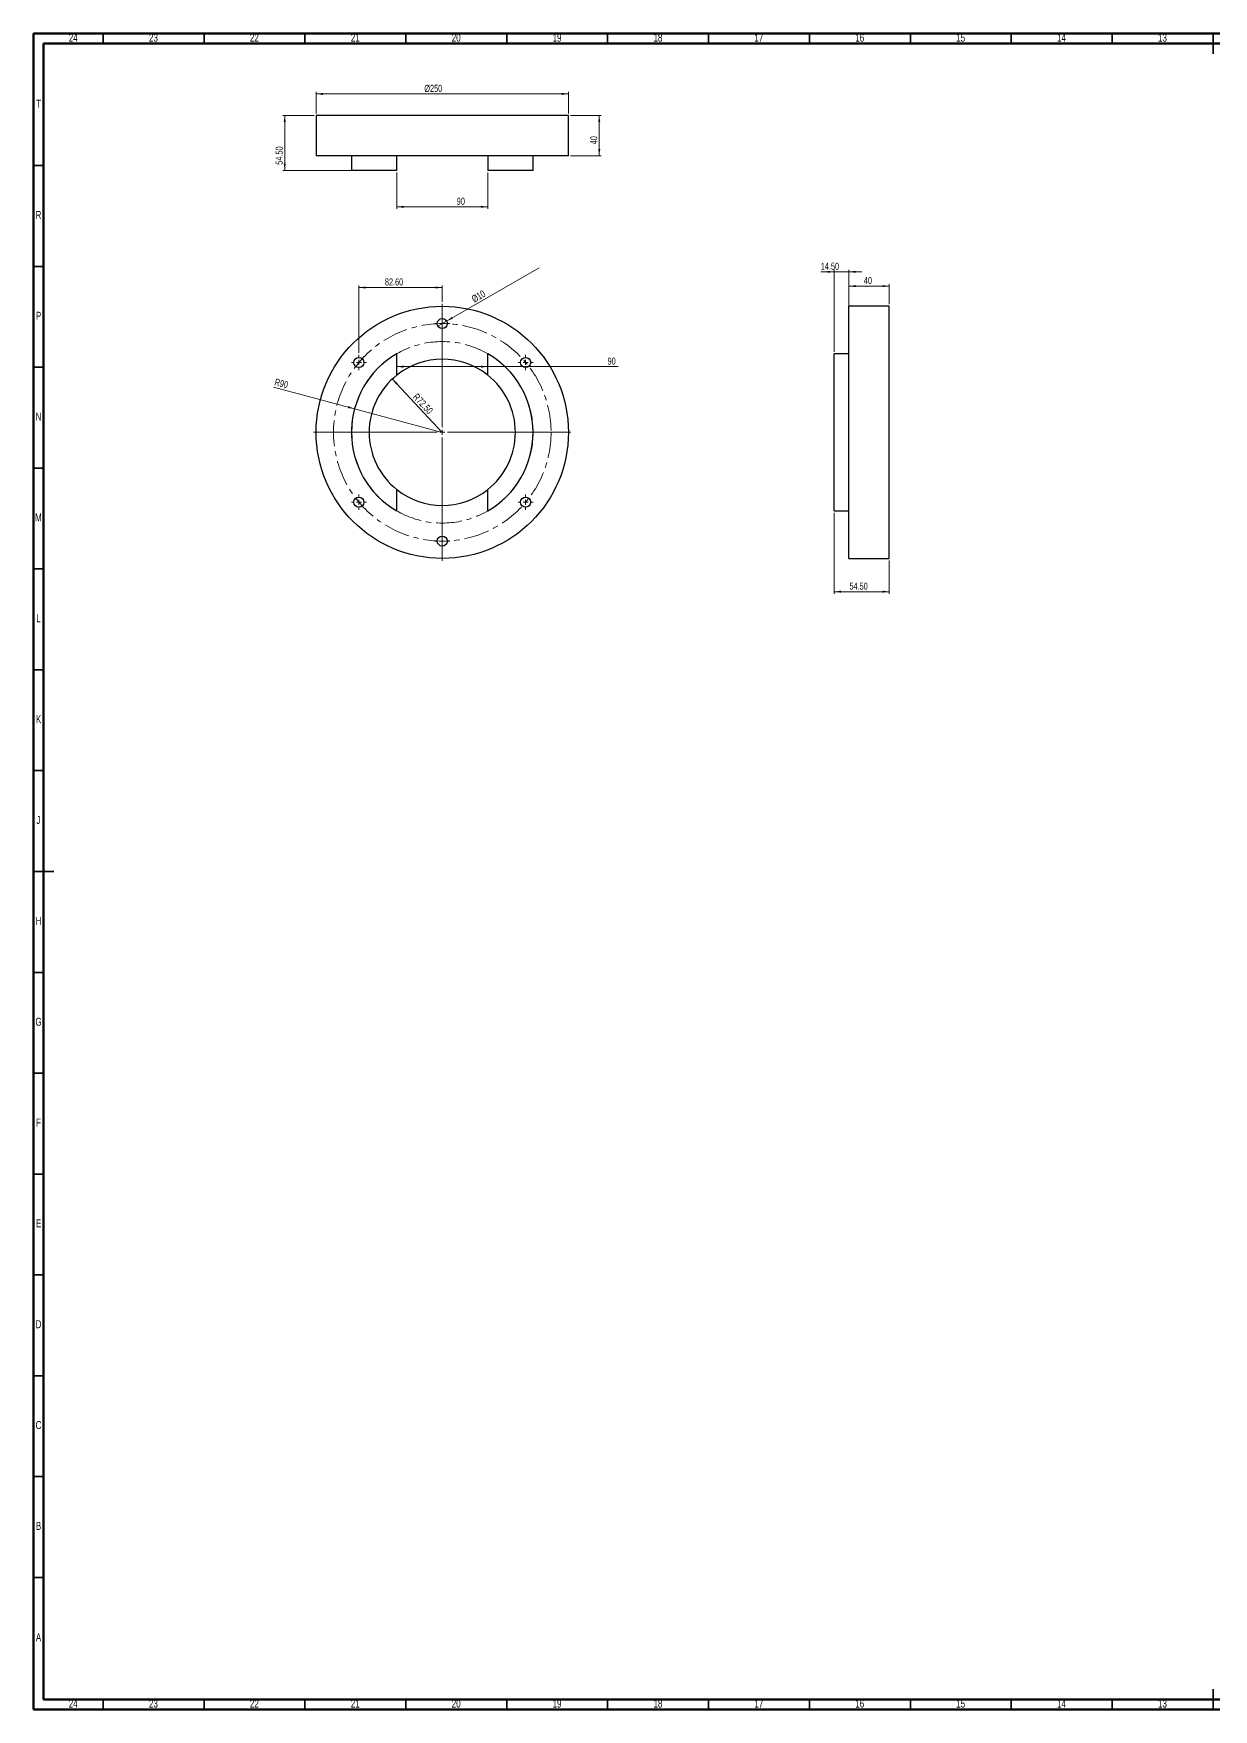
# Model space of a CAD drawing. Header units: millimetres. Extents: x 15 to 1184, y 5 to 836.
# Drawn here: x 15 to 600, y 5 to 836 of the extents above; entities that cross this region are included whole.
import ezdxf

# ---------------------------------------------------------------- set-up
doc = ezdxf.new("R2010")
doc.units = ezdxf.units.MM
doc.linetypes.add('CENTERX2', pattern=[20.32, 12.7, -2.54, 2.54, -2.54])
doc.styles.add('SLDTEXTSTYLE0', font='TXT', dxfattribs={"width": 0.75})
doc.dimstyles.new('SLDDIMSTYLE0', dxfattribs={"dimtxt": 3.5, "dimasz": 3.302, "dimexe": 0, "dimexo": 0.0625, "dimgap": 0.875, "dimtad": 1, "dimlfac": 2, "dimrnd": 1e-09, "dimzin": 12, "dimdsep": 46, "dimtxsty": 'SLDTEXTSTYLE0', "dimsah": 1, "dimcen": 0, "dimadec": 0, "dimazin": 3, "dimtfac": 1, "dimtofl": 0, "dimtmove": 0, "dimatfit": 3, "dimfxl": 0, "dimfrac": 2, "dimtolj": 1, "dimtzin": 12, "dimarcsym": 0})
doc.dimstyles.new('SLDDIMSTYLE1', dxfattribs={"dimtxt": 3.5, "dimasz": 3.302, "dimexe": 0, "dimexo": 0.0625, "dimgap": 0.875, "dimtad": 1, "dimlfac": 2, "dimrnd": 1e-09, "dimzin": 4, "dimdsep": 46, "dimtxsty": 'SLDTEXTSTYLE0', "dimsah": 1, "dimcen": 0, "dimadec": 0, "dimazin": 1, "dimtfac": 1, "dimtofl": 0, "dimtmove": 0, "dimatfit": 3, "dimfxl": 0, "dimfrac": 2, "dimtolj": 1, "dimtzin": 12, "dimarcsym": 0})
doc.dimstyles.new('SLDDIMSTYLE2', dxfattribs={"dimtxt": 3.5, "dimasz": 3.302, "dimexe": 0, "dimexo": 0.0625, "dimgap": 0.875, "dimtad": 1, "dimlfac": 2, "dimrnd": 1e-09, "dimzin": 4, "dimdsep": 46, "dimtxsty": 'SLDTEXTSTYLE0', "dimsah": 1, "dimcen": 0.09, "dimadec": 0, "dimazin": 1, "dimtfac": 1, "dimtofl": 0, "dimtmove": 0, "dimatfit": 3, "dimfxl": 0, "dimfrac": 2, "dimtolj": 1, "dimtzin": 12, "dimarcsym": 0})
doc.dimstyles.new('SLDDIMSTYLE3', dxfattribs={"dimtxt": 3.5, "dimasz": 3.302, "dimexe": 0, "dimexo": 0.0625, "dimgap": 0.875, "dimtad": 1, "dimlfac": 2, "dimrnd": 1e-09, "dimzin": 12, "dimdsep": 46, "dimtxsty": 'SLDTEXTSTYLE0', "dimblk1": 'NONE', "dimsah": 1, "dimcen": 0, "dimadec": 0, "dimazin": 3, "dimtfac": 1, "dimtmove": 0, "dimatfit": 3, "dimldrblk": 'NONE', "dimfxl": 0, "dimfrac": 2, "dimtolj": 1, "dimtzin": 12, "dimarcsym": 0})
doc.dimstyles.new('SLDDIMSTYLE4', dxfattribs={"dimtxt": 3.5, "dimasz": 3.302, "dimexe": 0, "dimexo": 0.0625, "dimgap": 0.875, "dimtad": 1, "dimlfac": 2, "dimrnd": 1e-09, "dimzin": 12, "dimdsep": 46, "dimtxsty": 'SLDTEXTSTYLE0', "dimsah": 1, "dimcen": 0.09, "dimadec": 0, "dimazin": 3, "dimtfac": 1, "dimtofl": 0, "dimtmove": 0, "dimatfit": 3, "dimfxl": 0, "dimfrac": 2, "dimtolj": 1, "dimtzin": 12, "dimarcsym": 0})
doc.dimstyles.new('SLDDIMSTYLE5', dxfattribs={"dimtxt": 3.5, "dimasz": 3.302, "dimexe": 0, "dimexo": 0.0625, "dimgap": 0.875, "dimtad": 1, "dimlfac": 2, "dimrnd": 1e-09, "dimzin": 4, "dimdsep": 46, "dimtxsty": 'SLDTEXTSTYLE0', "dimsah": 1, "dimcen": 0.09, "dimadec": 0, "dimazin": 1, "dimtfac": 1, "dimtmove": 0, "dimatfit": 0, "dimfxl": 0, "dimfrac": 2, "dimtolj": 1, "dimtzin": 12, "dimarcsym": 0})
doc.dimstyles.new('SLDDIMSTYLE6', dxfattribs={"dimtxt": 3.5, "dimasz": 3.302, "dimexe": 0, "dimexo": 0.0625, "dimgap": 0.875, "dimtad": 1, "dimlfac": 2, "dimrnd": 1e-09, "dimzin": 12, "dimdsep": 46, "dimtxsty": 'SLDTEXTSTYLE0', "dimsah": 1, "dimcen": 0.09, "dimadec": 0, "dimazin": 3, "dimtfac": 1, "dimtmove": 0, "dimatfit": 0, "dimfxl": 0, "dimfrac": 2, "dimtolj": 1, "dimtzin": 12, "dimarcsym": 0})

# ---------------------------------------------------------------- blocks, each defined once
blk = doc.blocks.new('_D')
at = {"color": 7, "linetype": 'Continuous', "lineweight": 18}
for q in [(133.86, 660.68), (217.55, 638.25)]:
    blk.add_line((174.09, 649.9), q, dxfattribs=at)
blk.add_solid([(174.09, 649.9), (171.03, 651.25), (170.77, 650.27)], dxfattribs=at)
at = {"color": 7, "linetype": 'Continuous', "lineweight": 18, "insert": (135.03, 665.04), "char_height": 3.5, "attachment_point": 1, "rotation": 345, "style": 'SLDTEXTSTYLE0'}
blk.add_mtext('R90', dxfattribs=at)
blk = doc.blocks.new('_D_1')
at = {"color": 7, "linetype": 'Continuous', "lineweight": 18}
blk.add_line((192.78, 664.71), (217.55, 638.25), dxfattribs=at)
blk.add_solid([(192.78, 664.71), (194.66, 661.96), (195.4, 662.65)], dxfattribs=at)
at = {"color": 7, "linetype": 'Continuous', "lineweight": 18, "insert": (205.28, 657.9), "char_height": 3.5, "attachment_point": 1, "rotation": 313.11817, "style": 'SLDTEXTSTYLE0'}
blk.add_mtext('R72.50', dxfattribs=at)
blk = doc.blocks.new('_D_2')
at = {"color": 7, "linetype": 'Continuous', "lineweight": 18}
for p, q in [((176.25, 677.66), (176.25, 711.05)), ((176.25, 710.05), (217.55, 710.05)), ((217.55, 703), (217.55, 711.05))]:
    blk.add_line(p, q, dxfattribs=at)
for points in [[(176.25, 710.05), (179.56, 709.55), (179.56, 710.56)], [(217.55, 710.05), (214.25, 710.56), (214.25, 709.55)]]:
    blk.add_solid(points, dxfattribs=at)
at = {"color": 7, "linetype": 'Continuous', "lineweight": 18, "insert": (189.11, 714.57), "char_height": 3.5, "attachment_point": 1, "style": 'SLDTEXTSTYLE0'}
blk.add_mtext('82.60', dxfattribs=at)
blk = doc.blocks.new('_D_3')
at = {"color": 7, "linetype": 'Continuous', "lineweight": 18}
for q in [(265.49, 719.84), (215.39, 690.92)]:
    blk.add_line((219.72, 693.42), q, dxfattribs=at)
blk.add_solid([(219.72, 693.42), (222.83, 694.63), (222.32, 695.51)], dxfattribs=at)
at = {"color": 7, "linetype": 'Continuous', "lineweight": 18, "insert": (231.66, 705.51), "char_height": 3.5, "attachment_point": 1, "rotation": 30, "style": 'SLDTEXTSTYLE0'}
blk.add_mtext('%%c10', dxfattribs=at)
blk = doc.blocks.new('_None')
blk = doc.blocks.new('_D_4')
at = {"color": 7, "linetype": 'Continuous', "lineweight": 18}
for p, q in [((195.05, 670.82), (240.05, 670.82)), ((240.05, 670.82), (304.64, 670.82))]:
    blk.add_line(p, q, dxfattribs=at)
for points in [[(195.05, 670.82), (198.36, 670.31), (198.36, 671.33)], [(240.05, 670.82), (236.75, 671.33), (236.75, 670.31)]]:
    blk.add_solid(points, dxfattribs=at)
at = {"color": 7, "linetype": 'Continuous', "lineweight": 18, "insert": (299.47, 675.33), "char_height": 3.5, "attachment_point": 1, "style": 'SLDTEXTSTYLE0'}
blk.add_mtext('90', dxfattribs=at)
blk = doc.blocks.new('SW_CENTERMARKSYMBOL_0')
at = {"color": 0, "linetype": 'Continuous', "lineweight": 0}
for p, q in [((0, 2.5), (0, 63.75)), ((-2.5, 0), (-63.75, 0)), ((0, 0), (-1.25, 0)), ((0, 0), (0, 1.25)), ((0, 0), (0, -1.25)), ((0, 0), (1.25, 0)), ((2.5, 0), (63.75, 0)), ((0, -2.5), (0, -63.75))]:
    blk.add_line(p, q, dxfattribs=at)
blk = doc.blocks.new('SW_CENTERMARKSYMBOL_1')
at = {"color": 0, "linetype": 'Continuous', "lineweight": 0}
for p, q in [((-2.5, 0), (-3.75, 0)), ((0, 0), (-1.25, 0)), ((0, 2.5), (0, 3.75)), ((0, 0), (0, 1.25)), ((0, 0), (0, -1.25)), ((0, 0), (1.25, 0)), ((2.5, 0), (3.75, 0)), ((0, -2.5), (0, -3.75))]:
    blk.add_line(p, q, dxfattribs=at)
blk = doc.blocks.new('SW_CENTERMARKSYMBOL_2')
at = {"color": 0, "linetype": 'Continuous', "lineweight": 0}
for p, q in [((-2.5, 0), (-3.75, 0)), ((0, 0), (-1.25, 0)), ((0, 2.5), (0, 3.75)), ((0, 0), (0, 1.25)), ((0, 0), (0, -1.25)), ((0, 0), (1.25, 0)), ((2.5, 0), (3.75, 0)), ((0, -2.5), (0, -3.75))]:
    blk.add_line(p, q, dxfattribs=at)
blk = doc.blocks.new('SW_CENTERMARKSYMBOL_3')
at = {"color": 0, "linetype": 'Continuous', "lineweight": 0}
for p, q in [((-2.5, 0), (-3.75, 0)), ((0, 0), (-1.25, 0)), ((0, 2.5), (0, 3.75)), ((0, 0), (0, 1.25)), ((0, 0), (0, -1.25)), ((0, 0), (1.25, 0)), ((2.5, 0), (3.75, 0)), ((0, -2.5), (0, -3.75))]:
    blk.add_line(p, q, dxfattribs=at)
blk = doc.blocks.new('SW_CENTERMARKSYMBOL_4')
at = {"color": 0, "linetype": 'Continuous', "lineweight": 0}
for p, q in [((-2.5, 0), (-3.75, 0)), ((0, 0), (-1.25, 0)), ((0, 2.5), (0, 3.75)), ((0, 0), (0, 1.25)), ((0, 0), (0, -1.25)), ((0, 0), (1.25, 0)), ((2.5, 0), (3.75, 0)), ((0, -2.5), (0, -3.75))]:
    blk.add_line(p, q, dxfattribs=at)
blk = doc.blocks.new('SW_CENTERMARKSYMBOL_5')
at = {"color": 0, "linetype": 'Continuous', "lineweight": 0}
for p, q in [((-2.5, 0), (-3.75, 0)), ((0, 0), (-1.25, 0)), ((0, 2.5), (0, 3.75)), ((0, 0), (0, 1.25)), ((0, 0), (0, -1.25)), ((0, 0), (1.25, 0)), ((2.5, 0), (3.75, 0)), ((0, -2.5), (0, -3.75))]:
    blk.add_line(p, q, dxfattribs=at)
blk = doc.blocks.new('SW_CENTERMARKSYMBOL_6')
at = {"color": 0, "linetype": 'Continuous', "lineweight": 0}
for p, q in [((-2.5, 0), (-3.75, 0)), ((0, 0), (-1.25, 0)), ((0, 2.5), (0, 3.75)), ((0, 0), (0, 1.25)), ((0, 0), (0, -1.25)), ((0, 0), (1.25, 0)), ((2.5, 0), (3.75, 0)), ((0, -2.5), (0, -3.75))]:
    blk.add_line(p, q, dxfattribs=at)
blk = doc.blocks.new('_D_5')
at = {"color": 7, "linetype": 'Continuous', "lineweight": 18}
for p, q in [((411.79, 598.28), (411.79, 558.24)), ((439.04, 574.75), (439.04, 558.24)), ((439.04, 559.24), (411.79, 559.24))]:
    blk.add_line(p, q, dxfattribs=at)
for points in [[(411.79, 559.24), (415.09, 558.73), (415.09, 559.75)], [(439.04, 559.24), (435.73, 559.75), (435.73, 558.73)]]:
    blk.add_solid(points, dxfattribs=at)
at = {"color": 7, "linetype": 'Continuous', "lineweight": 18, "insert": (419.33, 563.75), "char_height": 3.5, "attachment_point": 1, "style": 'SLDTEXTSTYLE0'}
blk.add_mtext('54.50', dxfattribs=at)
blk = doc.blocks.new('_D_6')
at = {"color": 7, "linetype": 'Continuous', "lineweight": 18}
for p, q in [((411.79, 717.84), (405.11, 717.84)), ((411.79, 678.23), (411.79, 718.84)), ((419.04, 717.84), (411.79, 717.84)), ((419.04, 678.23), (419.04, 718.84)), ((419.04, 717.84), (425.39, 717.84))]:
    blk.add_line(p, q, dxfattribs=at)
for points in [[(411.79, 717.84), (408.48, 718.35), (408.48, 717.33)], [(419.04, 717.84), (422.34, 717.33), (422.34, 718.35)]]:
    blk.add_solid(points, dxfattribs=at)
at = {"color": 7, "linetype": 'Continuous', "lineweight": 18, "insert": (405.11, 722.35), "char_height": 3.5, "attachment_point": 1, "style": 'SLDTEXTSTYLE0'}
blk.add_mtext('14.50', dxfattribs=at)
blk = doc.blocks.new('_D_7')
at = {"color": 7, "linetype": 'Continuous', "lineweight": 18}
for p, q in [((419.04, 701.75), (419.04, 711.75)), ((439.04, 710.75), (419.04, 710.75)), ((439.04, 701.75), (439.04, 711.75))]:
    blk.add_line(p, q, dxfattribs=at)
for points in [[(419.04, 710.75), (422.34, 710.25), (422.34, 711.26)], [(439.04, 710.75), (435.73, 711.26), (435.73, 710.25)]]:
    blk.add_solid(points, dxfattribs=at)
at = {"color": 7, "linetype": 'Continuous', "lineweight": 18, "insert": (426.45, 715.27), "char_height": 3.5, "attachment_point": 1, "style": 'SLDTEXTSTYLE0'}
blk.add_mtext('40', dxfattribs=at)
blk = doc.blocks.new('_D_8')
at = {"color": 7, "linetype": 'Continuous', "lineweight": 18}
for p, q in [((281.05, 795.4), (296.35, 795.4)), ((295.35, 775.4), (295.35, 795.4)), ((281.05, 775.4), (296.35, 775.4))]:
    blk.add_line(p, q, dxfattribs=at)
for points in [[(295.35, 795.4), (294.84, 792.1), (295.85, 792.1)], [(295.35, 775.4), (295.85, 778.7), (294.84, 778.7)]]:
    blk.add_solid(points, dxfattribs=at)
at = {"color": 7, "linetype": 'Continuous', "lineweight": 18, "insert": (290.84, 781.07), "char_height": 3.5, "attachment_point": 1, "rotation": 90, "style": 'SLDTEXTSTYLE0'}
blk.add_mtext('40', dxfattribs=at)
blk = doc.blocks.new('_D_9')
at = {"color": 7, "linetype": 'Continuous', "lineweight": 18}
for p, q in [((155.05, 796.4), (155.05, 807.04)), ((280.05, 796.4), (280.05, 807.04)), ((280.05, 806.04), (155.05, 806.04))]:
    blk.add_line(p, q, dxfattribs=at)
for points in [[(155.05, 806.04), (158.36, 805.54), (158.36, 806.55)], [(280.05, 806.04), (276.75, 806.55), (276.75, 805.54)]]:
    blk.add_solid(points, dxfattribs=at)
at = {"color": 7, "linetype": 'Continuous', "lineweight": 18, "insert": (208.65, 810.56), "char_height": 3.5, "attachment_point": 1, "style": 'SLDTEXTSTYLE0'}
blk.add_mtext('%%c250', dxfattribs=at)
blk = doc.blocks.new('_D_10')
at = {"color": 7, "linetype": 'Continuous', "lineweight": 18}
for p, q in [((195.05, 767.15), (195.05, 749.07)), ((240.05, 767.15), (240.05, 749.07)), ((195.05, 750.07), (240.05, 750.07))]:
    blk.add_line(p, q, dxfattribs=at)
for points in [[(195.05, 750.07), (198.36, 749.56), (198.36, 750.58)], [(240.05, 750.07), (236.75, 750.58), (236.75, 749.56)]]:
    blk.add_solid(points, dxfattribs=at)
at = {"color": 7, "linetype": 'Continuous', "lineweight": 18, "insert": (224.73, 754.58), "char_height": 3.5, "attachment_point": 1, "style": 'SLDTEXTSTYLE0'}
blk.add_mtext('90', dxfattribs=at)
blk = doc.blocks.new('_D_11')
at = {"color": 7, "linetype": 'Continuous', "lineweight": 18}
for p, q in [((154.05, 795.4), (138.48, 795.4)), ((139.48, 795.4), (139.48, 768.15)), ((194.05, 768.15), (138.48, 768.15))]:
    blk.add_line(p, q, dxfattribs=at)
for points in [[(139.48, 795.4), (138.97, 792.1), (139.98, 792.1)], [(139.48, 768.15), (139.98, 771.45), (138.97, 771.45)]]:
    blk.add_solid(points, dxfattribs=at)
at = {"color": 7, "linetype": 'Continuous', "lineweight": 18, "insert": (134.96, 770.95), "char_height": 3.5, "attachment_point": 1, "rotation": 90, "style": 'SLDTEXTSTYLE0'}
blk.add_mtext('54.50', dxfattribs=at)

msp = doc.modelspace()

# ---------------------------------------------------------------- linework, layer by layer
at = {"color": 7, "linetype": 'Continuous', "lineweight": 70}
for p, q in [((15, 5), (15, 836)), ((15, 836), (1184, 836)), ((20, 10), (20, 831)), ((20, 831), (1179, 831)), ((1179, 10), (20, 10)), ((1184, 5), (15, 5))]:
    msp.add_line(p, q, dxfattribs=at)
at = {"color": 7, "linetype": 'Continuous', "lineweight": 35}
for p, q in [((49.5, 831), (49.5, 836)), ((99.5, 831), (99.5, 836)), ((149.5, 831), (149.5, 836)), ((199.5, 831), (199.5, 836)), ((249.5, 831), (249.5, 836)), ((299.5, 831), (299.5, 836)), ((349.5, 831), (349.5, 836)), ((399.5, 831), (399.5, 836)), ((449.5, 831), (449.5, 836)), ((499.5, 831), (499.5, 836)), ((549.5, 831), (549.5, 836)), ((599.5, 836), (599.5, 826)), ((599.5, 831), (599.5, 836)), ((20, 770.5), (15, 770.5)), ((20, 720.5), (15, 720.5)), ((20, 670.5), (15, 670.5)), ((20, 620.5), (15, 620.5)), ((20, 570.5), (15, 570.5)), ((20, 520.5), (15, 520.5)), ((20, 470.5), (15, 470.5)), ((15, 420.5), (25, 420.5)), ((20, 420.5), (15, 420.5)), ((20, 370.5), (15, 370.5)), ((20, 320.5), (15, 320.5)), ((20, 270.5), (15, 270.5)), ((20, 220.5), (15, 220.5)), ((20, 170.5), (15, 170.5)), ((20, 120.5), (15, 120.5)), ((20, 70.5), (15, 70.5)), ((49.5, 10), (49.5, 5)), ((99.5, 10), (99.5, 5)), ((149.5, 10), (149.5, 5)), ((199.5, 10), (199.5, 5)), ((249.5, 10), (249.5, 5)), ((299.5, 10), (299.5, 5)), ((349.5, 10), (349.5, 5)), ((399.5, 10), (399.5, 5)), ((449.5, 10), (449.5, 5)), ((499.5, 10), (499.5, 5)), ((549.5, 10), (549.5, 5)), ((599.5, 5), (599.5, 15)), ((599.5, 10), (599.5, 5))]:
    msp.add_line(p, q, dxfattribs=at)
at = {"color": 7, "linetype": 'Continuous', "lineweight": 25}
for p, q in [((155.0541, 795.3992), (155.0541, 775.3992)), ((280.0541, 795.3992), (155.0541, 795.3992)), ((280.0541, 775.3992), (280.0541, 795.3992)), ((280.0541, 775.3992), (155.0541, 775.3992)), ((172.5541, 775.3992), (172.5541, 768.1492)), ((195.0541, 768.1492), (195.0541, 775.3992)), ((240.0541, 775.3992), (240.0541, 768.1492)), ((262.5541, 768.1492), (262.5541, 775.3992)), ((195.0541, 768.1492), (172.5541, 768.1492)), ((262.5541, 768.1492), (240.0541, 768.1492)), ((439.0355, 700.7543), (419.0355, 700.7543)), ((419.0355, 638.2543), (419.0355, 700.7543)), ((439.0355, 638.2543), (439.0355, 700.7543)), ((195.0541, 666.6764), (195.0541, 677.2255)), ((240.0541, 666.6764), (240.0541, 677.2255)), ((419.0355, 677.2255), (411.7855, 677.2255)), ((411.7855, 599.2832), (411.7855, 677.2255)), ((419.0355, 575.7543), (419.0355, 638.2543)), ((439.0355, 575.7543), (439.0355, 638.2543)), ((195.0541, 599.2832), (195.0541, 609.8323)), ((240.0541, 599.2832), (240.0541, 609.8323)), ((411.7855, 599.2832), (419.0355, 599.2832)), ((419.0355, 575.7543), (439.0355, 575.7543))]:
    msp.add_line(p, q, dxfattribs=at)
for centre, radius in [((217.5541, 638.2543), 62.5), ((217.5541, 692.1668), 2.5), ((176.2547, 672.9086), 2.5), ((258.8535, 672.9086), 2.5), ((176.2547, 603.6), 2.5), ((258.8535, 603.6), 2.5), ((217.5541, 584.3418), 2.5)]:
    msp.add_circle(centre, radius, dxfattribs=at)
at = {"color": 7, "linetype": 'CENTERX2', "lineweight": 18}
for radius in [53.9125, 45]:
    msp.add_circle((217.5541, 638.2543), radius, dxfattribs=at)
at = {"color": 7, "linetype": 'Continuous', "lineweight": 25}
for radius, start, end in [(45, 120, 240), (36.25, 51.6334857, 128.3665143), (45, 300, 60), (36.25, 128.3665143, 231.6334857), (36.25, 308.3665143, 51.6334857), (36.25, 231.6334857, 308.3665143)]:
    msp.add_arc((217.5541, 638.2543), radius, start, end, dxfattribs=at)

# ---------------------------------------------------------------- block references
at = {"color": 7, "linetype": 'Continuous', "lineweight": 0}
for name, p in [('SW_CENTERMARKSYMBOL_0', (217.5541, 638.2543)), ('SW_CENTERMARKSYMBOL_1', (217.5541, 692.1668)), ('SW_CENTERMARKSYMBOL_3', (176.2547, 672.9086)), ('SW_CENTERMARKSYMBOL_2', (258.8535, 672.9086)), ('SW_CENTERMARKSYMBOL_4', (176.2547, 603.6)), ('SW_CENTERMARKSYMBOL_6', (258.8535, 603.6)), ('SW_CENTERMARKSYMBOL_5', (217.5541, 584.3418))]:
    msp.add_blockref(name, p, dxfattribs=at)

# ---------------------------------------------------------------- texts
at = {"color": 7, "linetype": 'Continuous', "lineweight": 0, "attachment_point": 2, "style": 'SLDTEXTSTYLE0'}
for s, insert, char_height in [('24', (34.6701, 835.9205), 3.96875), ('23', (74.4201, 835.9205), 3.96875), ('22', (124.4201, 835.9205), 3.96875), ('21', (174.4201, 835.9205), 3.96875), ('20', (224.4201, 835.9205), 3.96875), ('19', (274.4201, 835.9205), 3.96875), ('18', (324.4201, 835.9205), 3.96875), ('17', (374.4201, 835.9205), 3.96875), ('16', (424.4201, 835.9205), 3.96875), ('15', (474.4201, 835.9205), 3.96875), ('14', (524.4201, 835.9205), 3.96875), ('13', (574.4201, 835.9205), 3.96875), ('T', (17.5501, 803.1705), 3.9688), ('R', (17.4444, 748.0166), 3.9688), ('P', (17.4848, 698.0166), 3.9688), ('N', (17.4637, 648.0166), 3.9688), ('M', (17.4237, 598.0166), 3.9688), ('L', (17.4545, 548.0166), 3.9688), ('K', (17.4885, 498.0166), 3.9688), ('J', (17.4031, 448.0166), 3.9688), ('H', (17.4904, 398.0166), 3.9688), ('G', (17.4867, 348.0166), 3.9688), ('F', (17.4577, 298.0166), 3.9688), ('E', (17.5078, 248.0166), 3.9688), ('D', (17.4527, 198.0166), 3.9688), ('C', (17.4587, 148.0166), 3.9688), ('B', (17.4706, 98.0166), 3.9688), ('A', (17.4637, 42.7666), 3.9688), ('24', (34.6701, 9.9205), 3.96875), ('23', (74.4201, 9.9205), 3.96875), ('22', (124.4201, 9.9205), 3.96875), ('21', (174.4201, 9.9205), 3.96875), ('20', (224.4201, 9.9205), 3.96875), ('19', (274.4201, 9.9205), 3.96875), ('18', (324.4201, 9.9205), 3.96875), ('17', (374.4201, 9.9205), 3.96875), ('16', (424.4201, 9.9205), 3.96875), ('15', (474.4201, 9.9205), 3.96875), ('14', (524.4201, 9.9205), 3.96875), ('13', (574.4201, 9.9205), 3.96875)]:
    msp.add_mtext(s, dxfattribs=dict(at, insert=insert, char_height=char_height))

# ---------------------------------------------------------------- dimensions: what is measured, and where the dimension line sits
at = {"color": 7, "linetype": 'Continuous', "lineweight": 18}
dim = msp.add_linear_dim(base=(155.0541, 806.045), p1=(280.0541, 795.3992), p2=(155.0541, 795.3992), text='%%c<>', dimstyle='SLDDIMSTYLE4', dxfattribs=at)
dim.commit()
dim.dimension.update_dxf_attribs({"geometry": '_D_9', "text_midpoint": (228.1762, 806.045), "dimtype": 160})
for base, p1, p2, dimstyle, picture, middle in [((139.4765, 768.1492), (155.0541, 795.3992), (195.0541, 768.1492), 'SLDDIMSTYLE2', '_D_11', (139.4765, 776.7655)), ((295.3468, 795.3992), (280.0541, 775.3992), (280.0541, 795.3992), 'SLDDIMSTYLE6', '_D_8', (295.3468, 783.6548))]:
    dim = msp.add_linear_dim(base=base, p1=p1, p2=p2, angle=90, dimstyle=dimstyle, dxfattribs=at)
    dim.commit()
    dim.dimension.update_dxf_attribs({"geometry": picture, "text_midpoint": middle, "dimtype": 160})
for base, p1, p2, dimstyle, picture, middle in [((240.0541, 750.0695), (195.0541, 768.1492), (240.0541, 768.1492), 'SLDDIMSTYLE4', '_D_10', (227.315, 750.0695)), ((411.7855, 717.8375), (419.0355, 677.2255), (411.7855, 677.2255), 'SLDDIMSTYLE5', '_D_6', (410.9327, 717.8375)), ((419.0355, 710.7543), (439.0355, 700.7543), (419.0355, 700.7543), 'SLDDIMSTYLE6', '_D_7', (429.0355, 710.7543)), ((217.5541, 710.0539), (176.2547, 676.6586), (217.5541, 702.0043), 'SLDDIMSTYLE2', '_D_2', (194.9252, 710.0539)), ((240.0541, 670.818), (195.0541, 666.6764), (240.0541, 666.6764), 'SLDDIMSTYLE4', '_D_4', (302.0541, 670.818)), ((411.7855, 559.2372), (439.0355, 575.7543), (411.7855, 599.2832), 'SLDDIMSTYLE2', '_D_5', (425.1442, 559.2372))]:
    dim = msp.add_linear_dim(base=base, p1=p1, p2=p2, dimstyle=dimstyle, dxfattribs=at)
    dim.commit()
    dim.dimension.update_dxf_attribs({"geometry": picture, "text_midpoint": middle, "dimtype": 160})
dim = msp.add_diameter_dim_2p(p1=(215.389, 690.9168), p2=(219.7192, 693.4168), dimstyle='SLDDIMSTYLE3', dxfattribs=at)
dim.commit()
dim.dimension.update_dxf_attribs({"geometry": '_D_3', "text_midpoint": (249.7883, 710.7772), "dimtype": 163})
for mpoint, dimstyle, picture, middle in [((174.0874, 649.9012), 'SLDDIMSTYLE0', '_D', (137.6862, 659.6549)), ((192.777, 664.7148), 'SLDDIMSTYLE1', '_D_1', (206.7985, 649.7407))]:
    dim = msp.add_radius_dim(center=(217.5541, 638.2543), mpoint=mpoint, dimstyle=dimstyle, dxfattribs=at)
    dim.commit()
    dim.dimension.update_dxf_attribs({"geometry": picture, "text_midpoint": middle, "dimtype": 164})

doc.saveas('drawing.dxf')
